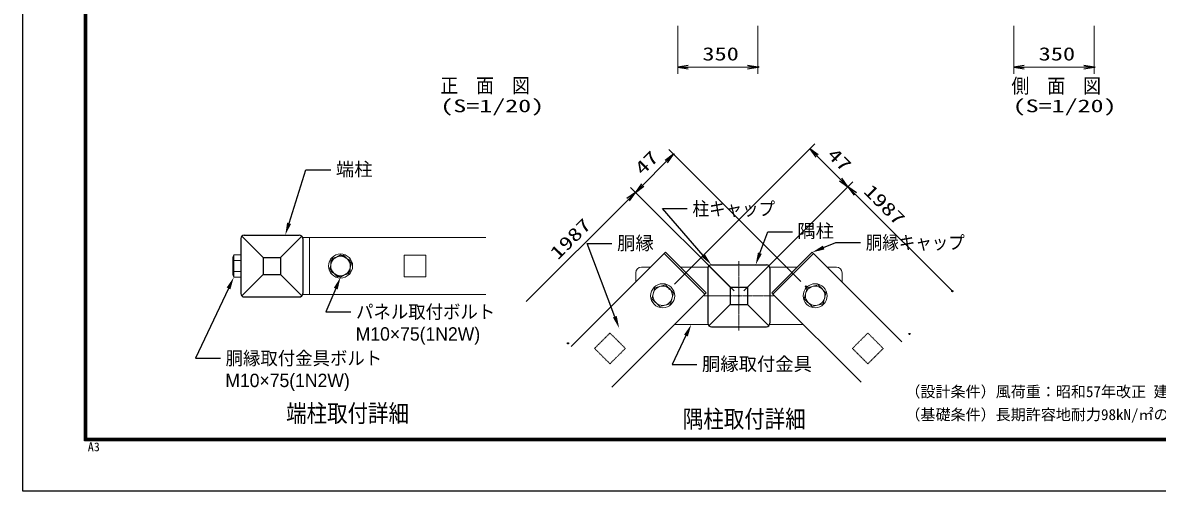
# Model space of a CAD drawing. Units: millimetres, scale not verified. Extents: x -4200 to 4200, y -2970 to 2970.
# Drawn here: x -4200 to 748, y -2970 to -925 of the extents above; entities that cross this region are included whole.
import ezdxf
from ezdxf.enums import TextEntityAlignment as Align

# ---------------------------------------------------------------- set-up
doc = ezdxf.new("R2010")
doc.units = ezdxf.units.MM
doc.header["$LTSCALE"] = 10
doc.header["$PDMODE"] = 32
doc.header["$PDSIZE"] = 5
doc.linetypes.add('USER1', pattern=[0.375, 0.25, -0.125])
doc.linetypes.add('USER2', pattern=[1.125, 0.75, -0.125, 0.125, -0.125])
for name, color, linetype, lineweight in [('0-0_D-STR-TXT', 7, 'Continuous', 25), ('0-3_D-STR2', 7, 'Continuous', 13), ('0-4_D-STR3', 3, 'Continuous', 13), ('0-5_D-STR1', 1, 'Continuous', 25), ('0-6_D-BMK', 2, 'USER2', 13), ('0-7_D-STR-DIM', 7, 'Continuous', 13), ('0-8_0', 7, 'Continuous', 25), ('0-D_D-TTL', 7, 'Continuous', 25), ('0-E_D-TTL-TXT', 7, 'Continuous', 25)]:
    doc.layers.add(name, color=color, linetype=linetype, lineweight=lineweight)
doc.layers.add('0-9_Defpoints', color=8, linetype='Continuous')
doc.styles.add('ＭＳ ゴシック', font='')
doc.styles.add('ＭＳ Ｐゴシック', font='')
doc.styles.get('ＭＳ ゴシック').set_extended_font_data('MS Gothic')
doc.styles.get('ＭＳ Ｐゴシック').set_extended_font_data('MS PGothic')

# ---------------------------------------------------------------- blocks, each defined once
blk = doc.blocks.new('DARROWS')
at = {"layer": '0-8_0'}
blk.add_line((0, 0), (-9.991, 0), dxfattribs=at)
blk.add_lwpolyline([(-10, -1.667), (0, 0), (-10, 1.667)], dxfattribs=at)
blk = doc.blocks.new('MLeader1')
at = {"layer": '0-0_D-STR-TXT'}
blk.add_lwpolyline([(-3038.12, -1800.1), (-2964.22, -1566.92), (-2856.22, -1566.92)], dxfattribs=at)
blk.add_solid([(-3029.54, -1802.82), (-3046.7, -1797.38), (-3054.44, -1851.58)], dxfattribs=at)
at = {"layer": '0-0_D-STR-TXT', "style": 'ＭＳ Ｐゴシック'}
blk.add_text('端柱', height=58.58, dxfattribs=at).set_placement((-2833.81, -1611.16), align=Align.BOTTOM_LEFT)
blk = doc.blocks.new('MLeader2')
at = {"layer": '0-0_D-STR-TXT'}
blk.add_lwpolyline([(-2834.49, -2085.35), (-2876.97, -2186.3), (-2768.97, -2186.3)], dxfattribs=at)
blk.add_solid([(-2842.78, -2081.86), (-2826.19, -2088.84), (-2813.54, -2035.58)], dxfattribs=at)
at = {"layer": '0-0_D-STR-TXT', "style": 'ＭＳ Ｐゴシック', "width": 0.95}
blk.add_text('パネル取付ボルト', height=58.56, dxfattribs=at).set_placement((-2745.97, -2233.11), align=Align.BOTTOM_LEFT)
at = {"layer": '0-0_D-STR-TXT', "style": 'ＭＳ Ｐゴシック'}
blk.add_text('M10×75(1N2W)', height=58.56, dxfattribs=at).set_placement((-2747.48, -2329.86), align=Align.BOTTOM_LEFT)
blk = doc.blocks.new('MLeader3')
at = {"layer": '0-0_D-STR-TXT'}
blk.add_lwpolyline([(-3302.08, -2084.43), (-3445.55, -2389.02), (-3337.55, -2389.02)], dxfattribs=at)
blk.add_solid([(-3310.22, -2080.6), (-3293.94, -2088.27), (-3279.07, -2035.58)], dxfattribs=at)
at = {"layer": '0-0_D-STR-TXT', "style": 'ＭＳ Ｐゴシック', "width": 0.95}
blk.add_text('胴縁取付金具ボルト', height=58.56, dxfattribs=at).set_placement((-3314.87, -2435.82), align=Align.BOTTOM_LEFT)
at = {"layer": '0-0_D-STR-TXT', "style": 'ＭＳ Ｐゴシック'}
blk.add_text('M10×75(1N2W)', height=58.56, dxfattribs=at).set_placement((-3316.05, -2532.57), align=Align.BOTTOM_LEFT)
blk = doc.blocks.new('MLeader4')
at = {"layer": '0-0_D-STR-TXT'}
blk.add_lwpolyline([(-984.76, -1930.65), (-950.51, -1836.74), (-842.51, -1836.74)], dxfattribs=at)
blk.add_solid([(-976.31, -1933.74), (-993.22, -1927.57), (-1003.27, -1981.38)], dxfattribs=at)
at = {"layer": '0-0_D-STR-TXT', "style": 'ＭＳ Ｐゴシック'}
blk.add_text('隅柱', height=58.58, dxfattribs=at).set_placement((-821.66, -1880.33), align=Align.BOTTOM_LEFT)
blk = doc.blocks.new('MLeader5')
at = {"layer": '0-0_D-STR-TXT'}
blk.add_lwpolyline([(-1617.33, -2207.81), (-1737.99, -1888.87), (-1629.99, -1888.87)], dxfattribs=at)
blk.add_solid([(-1608.92, -2204.63), (-1625.75, -2210.99), (-1598.23, -2258.32)], dxfattribs=at)
at = {"layer": '0-0_D-STR-TXT', "style": 'ＭＳ Ｐゴシック'}
blk.add_text('胴縁', height=58.58, dxfattribs=at).set_placement((-1607.31, -1933.38), align=Align.BOTTOM_LEFT)
blk = doc.blocks.new('MLeader6')
at = {"layer": '0-0_D-STR-TXT'}
blk.add_lwpolyline([(-706.79, -1905.92), (-653.47, -1883.48), (-545.47, -1883.48)], dxfattribs=at)
blk.add_solid([(-703.3, -1914.22), (-710.28, -1897.63), (-756.56, -1926.88)], dxfattribs=at)
at = {"layer": '0-0_D-STR-TXT', "style": 'ＭＳ Ｐゴシック', "width": 0.9}
blk.add_text('胴縁キャップ', height=58.56, dxfattribs=at).set_placement((-522.79, -1931.06), align=Align.BOTTOM_LEFT)
blk = doc.blocks.new('MLeader7')
at = {"layer": '0-0_D-STR-TXT'}
blk.add_lwpolyline([(-1307.17, -2290.05), (-1368.01, -2416.52), (-1260.01, -2416.52)], dxfattribs=at)
blk.add_solid([(-1315.28, -2286.14), (-1299.06, -2293.95), (-1283.76, -2241.38)], dxfattribs=at)
at = {"layer": '0-0_D-STR-TXT', "style": 'ＭＳ Ｐゴシック'}
blk.add_text('胴縁取付金具', height=58.58, dxfattribs=at).set_placement((-1237.33, -2460.87), align=Align.BOTTOM_LEFT)
blk = doc.blocks.new('MLeader8')
at = {"layer": '0-0_D-STR-TXT'}
blk.add_lwpolyline([(-1231.79, -1940.66), (-1409.68, -1736.32), (-1301.68, -1736.32)], dxfattribs=at)
blk.add_solid([(-1225, -1934.75), (-1238.58, -1946.57), (-1196.33, -1981.38)], dxfattribs=at)
at = {"layer": '0-0_D-STR-TXT', "style": 'ＭＳ Ｐゴシック', "width": 0.9}
blk.add_text('柱キャップ', height=58.58, dxfattribs=at).set_placement((-1278.35, -1783.91), align=Align.BOTTOM_LEFT)

msp = doc.modelspace()

# ---------------------------------------------------------------- linework, layer by layer
at = {"layer": '0-3_D-STR2'}
for p, q in [((-2180.19, -1861.58), (-2953.54, -1861.58)), ((-2948.54, -2111.58), (-2948.54, -1861.58)), ((-2948.54, -1861.58), (-2948.54, -2111.58)), ((-1401.76, -1932.54), (-1807.69, -2338.46)), ((-1401.76, -1932.54), (-1224.98, -2109.31)), ((-927.68, -2109.31), (-750.9, -1932.54)), ((-750.9, -1932.54), (-366.31, -2317.12)), ((-2180.19, -2111.58), (-2953.54, -2111.58)), ((-1224.98, -2109.31), (-1630.91, -2515.24)), ((-927.68, -2109.31), (-543.09, -2493.9))]:
    msp.add_line(p, q, dxfattribs=at)
at = {"layer": '0-3_D-STR2', "linetype": 'USER1'}
for p, q in [((-2441.04, -1939.08), (-2536.04, -1939.08)), ((-2536.04, -2034.08), (-2536.04, -1939.08)), ((-2441.04, -2034.08), (-2441.04, -1939.08)), ((-2441.04, -2034.08), (-2536.04, -2034.08)), ((-1638.64, -2279.02), (-1705.82, -2346.19)), ((-1571.47, -2346.19), (-1638.64, -2279.02)), ((-514.02, -2279.02), (-581.2, -2346.19)), ((-514.02, -2279.02), (-446.85, -2346.19)), ((-1638.64, -2413.37), (-1705.82, -2346.19)), ((-1571.47, -2346.19), (-1638.64, -2413.37)), ((-581.2, -2346.19), (-514.02, -2413.37)), ((-446.85, -2346.19), (-514.02, -2413.37))]:
    msp.add_line(p, q, dxfattribs=at)
at = {"layer": '0-4_D-STR3'}
for p, q in [((-2948.54, -1861.58), (-2979.4, -1861.58)), ((-1396.1, -1926.88), (-1401.76, -1932.54)), ((-1396.1, -1926.88), (-1219.33, -2103.66)), ((-933.34, -2103.66), (-756.56, -1926.88)), ((-756.56, -1926.88), (-750.9, -1932.54)), ((-3283.54, -1949.85), (-3283.54, -2023.31)), ((-3283.54, -1949.85), (-3283.54, -1962.12)), ((-3279.07, -1937.58), (-3248.54, -1937.58)), ((-3279.07, -1937.58), (-3279.07, -2035.58)), ((-3279.07, -1962.12), (-3248.54, -1962.12)), ((-3248.54, -1937.58), (-3248.54, -2035.58)), ((-2848.19, -1951.93), (-2860.89, -1999.33)), ((-2813.54, -1937.58), (-2856.04, -1962.12)), ((-2856.04, -1962.12), (-2856.04, -2011.04)), ((-2848.19, -1951.93), (-2800.79, -1939.23)), ((-2813.54, -1937.58), (-2771.04, -1962.12)), ((-2800.79, -1939.23), (-2766.19, -1973.82)), ((-2778.9, -2021.23), (-2766.19, -1973.82)), ((-2771.04, -1962.12), (-2771.04, -2011.04)), ((-1224.98, -2109.31), (-1401.76, -1932.54)), ((-750.9, -1932.54), (-927.68, -2109.31)), ((-3279.07, -2011.04), (-3248.54, -2011.04)), ((-2860.89, -1999.33), (-2826.3, -2033.93)), ((-2813.54, -2035.58), (-2856.04, -2011.04)), ((-2778.9, -2021.23), (-2826.3, -2033.93)), ((-2813.54, -2035.58), (-2771.04, -2011.04)), ((-1526.33, -2057.11), (-1526.33, -2016.38)), ((-1501.33, -1991.38), (-1460.61, -1991.38)), ((-1331.6, -1991.38), (-1210.47, -1991.38)), ((-821.06, -1991.38), (-942.19, -1991.38)), ((-651.33, -1991.38), (-692.06, -1991.38)), ((-626.33, -2057.11), (-626.33, -2016.38)), ((-3279.07, -2035.58), (-3248.54, -2035.58)), ((-1443.48, -2081.74), (-1396.08, -2069.03)), ((-1396.08, -2069.03), (-1361.48, -2103.63)), ((-778.48, -2081.74), (-731.08, -2069.03)), ((-731.08, -2069.03), (-696.48, -2103.63)), ((-2948.54, -2111.58), (-2979.4, -2111.58)), ((-1443.48, -2081.74), (-1456.18, -2129.14)), ((-1374.18, -2151.03), (-1361.48, -2103.63)), ((-1219.33, -2103.66), (-1224.98, -2109.31)), ((-933.34, -2103.66), (-927.68, -2109.31)), ((-778.48, -2081.74), (-791.18, -2129.14)), ((-709.18, -2151.03), (-696.48, -2103.63)), ((-1456.18, -2129.14), (-1421.59, -2163.73)), ((-1374.18, -2151.03), (-1421.59, -2163.73)), ((-791.18, -2129.14), (-756.59, -2163.73)), ((-709.18, -2151.03), (-756.59, -2163.73)), ((-1357.06, -2241.38), (-1210.47, -2241.38)), ((-795.61, -2241.38), (-942.19, -2241.38))]:
    msp.add_line(p, q, dxfattribs=at)
for centre, radius in [((-2813.54, -1986.58), 52.5), ((-2813.54, -1986.58), 42.5), ((-2813.54, -1986.58), 42.5), ((-1408.83, -2116.38), 52.5), ((-1408.83, -2116.38), 42.5), ((-743.83, -2116.38), 52.5), ((-743.83, -2116.38), 42.5)]:
    msp.add_circle(centre, radius, dxfattribs=at)
for centre, radius, start, end in [((-3264.49, -1949.85), 19.06, 139.92558, 220.07442), ((-3214.44, -1986.58), 69.11, 159.26918, 200.73082), ((-3264.49, -2023.31), 19.06, 139.92558, 220.07442), ((-1501.33, -2016.38), 25, 90, 180), ((-651.33, -2016.38), 25, 360, 90)]:
    msp.add_arc(centre, radius, start, end, dxfattribs=at)
at = {"layer": '0-5_D-STR1'}
for p, q in [((-3248.54, -1866.58), (-3248.54, -2106.58)), ((-3244.15, -1855.97), (-3151.04, -1949.08)), ((-3233.54, -1851.58), (-2993.54, -1851.58)), ((-3076.04, -1949.08), (-2982.94, -1855.97)), ((-2978.54, -1866.58), (-2978.54, -2106.58)), ((-3151.04, -1949.08), (-3151.04, -2024.08)), ((-3151.04, -1949.08), (-3076.04, -1949.08)), ((-3076.04, -1949.08), (-3076.04, -2024.08)), ((-3244.15, -2117.18), (-3151.04, -2024.08)), ((-3151.04, -2024.08), (-3076.04, -2024.08)), ((-2982.94, -2117.18), (-3076.04, -2024.08)), ((-1211.33, -1996.38), (-1211.33, -2236.38)), ((-1206.94, -1985.78), (-1113.83, -2078.88)), ((-1196.33, -1981.38), (-956.33, -1981.38)), ((-1038.83, -2078.88), (-945.73, -1985.78)), ((-941.33, -1996.38), (-941.33, -2236.38)), ((-3233.54, -2121.58), (-2993.54, -2121.58)), ((-1113.83, -2078.88), (-1113.83, -2153.88)), ((-1113.83, -2078.88), (-1038.83, -2078.88)), ((-1038.83, -2078.88), (-1038.83, -2153.88)), ((-1206.94, -2246.99), (-1113.83, -2153.88)), ((-1113.83, -2153.88), (-1038.83, -2153.88)), ((-945.73, -2246.99), (-1038.83, -2153.88)), ((-1196.33, -2251.38), (-956.33, -2251.38))]:
    msp.add_line(p, q, dxfattribs=at)
for centre, start, end in [((-3233.54, -1866.58), 90, 180), ((-2993.54, -1866.58), 0, 90), ((-1196.33, -1996.38), 90, 180), ((-956.33, -1996.38), 360, 90), ((-3233.54, -2106.58), 180, 270), ((-2993.54, -2106.58), 270, 0), ((-1196.33, -2236.38), 180, 270), ((-956.33, -2236.38), 270, 360)]:
    msp.add_arc(centre, 15, start, end, dxfattribs=at)
at = {"layer": '0-6_D-BMK'}
for p, q in [((-1076.33, -1965.26), (-1076.33, -2267.51)), ((-1227.46, -2116.38), (-925.2, -2116.38))]:
    msp.add_line(p, q, dxfattribs=at)
at = {"layer": '0-7_D-STR-DIM'}
for p, q in [((-1343.11, -938.47), (-1343.11, -1148.37)), ((-993.11, -938.47), (-993.11, -1148.37)), ((123.35, -938.47), (123.35, -1148.37)), ((473.35, -938.47), (473.35, -1148.37)), ((-1298.11, -1118.37), (-1038.11, -1118.37)), ((168.35, -1118.37), (428.35, -1118.37)), ((-805.7, -2054.51), (-1382.34, -1477.88)), ((-1357.51, -2065.17), (-745.84, -1453.49)), ((-1495.55, -1633.52), (-1392.94, -1530.91)), ((-735.23, -1506.53), (-632.67, -1609.08)), ((-1055.12, -2095.17), (-579.64, -1619.69)), ((-1055.12, -2095.17), (-579.64, -1619.69)), ((-1097.55, -2095.17), (-1548.59, -1644.13)), ((-1097.55, -2095.17), (-1548.59, -1644.13)), ((-569.03, -1672.72), (-145.47, -2096.28)), ((-2004.09, -2142.06), (-1559.19, -1697.16))]:
    msp.add_line(p, q, dxfattribs=at)
at = {"layer": '0-9_Defpoints'}
for p in [(-993.11, -1118.37), (473.35, -1118.37), (-1361.12, -1499.09), (-1527.37, -1665.34), (-600.85, -1640.9), (-784.49, -2075.72), (-1378.73, -2086.38), (-1076.33, -2116.38), (-145.47, -2096.28), (-1821.91, -2324.24), (-332.45, -2283.25)]:
    msp.add_point(p, dxfattribs=at)
at = {"layer": '0-D_D-TTL', "color": 2}
msp.add_lwpolyline([(-4199.68, 2970.23), (4200.32, 2970.23), (4200.32, -2969.77), (-4199.68, -2969.77)], close=True, dxfattribs=at)
at = {"layer": '0-D_D-TTL'}
for points in [[(-3929.68, 2750.23), (3930.32, 2750.23), (3930.32, -2749.77), (-3929.68, -2749.77)], [(-3927.18, 2747.73), (3927.82, 2747.73), (3927.82, -2747.27), (-3927.18, -2747.27)], [(-3924.68, 2745.23), (3925.32, 2745.23), (3925.32, -2744.77), (-3924.68, -2744.77)], [(-3922.18, 2742.73), (3922.82, 2742.73), (3922.82, -2742.27), (-3922.18, -2742.27)], [(-3919.68, 2740.23), (3920.32, 2740.23), (3920.32, -2739.77), (-3919.68, -2739.77)]]:
    msp.add_lwpolyline(points, close=True, dxfattribs=at)

# ---------------------------------------------------------------- block references
at = {"layer": '0-0_D-STR-TXT'}
for name in ['MLeader1', 'MLeader8', 'MLeader4', 'MLeader5', 'MLeader6', 'MLeader3', 'MLeader2', 'MLeader7']:
    msp.add_blockref(name, (0, 0), dxfattribs=at)
at = {"layer": '0-7_D-STR-DIM', "xscale": 4.5, "yscale": 4.5}
for p, rotation in [((-1343.11, -1118.37), 180), ((123.35, -1118.37), 180), ((-767.05, -1474.71), 135), ((-1361.12, -1499.09), 45), ((-1527.37, -1665.34), 225), ((-600.85, -1640.9), 315), ((-1527.37, -1665.34), 45), ((-600.85, -1640.9), 135)]:
    msp.add_blockref('DARROWS', p, dxfattribs=dict(at, rotation=rotation))
for p in [(-993.11, -1118.37), (473.35, -1118.37)]:
    msp.add_blockref('DARROWS', p, dxfattribs=at)

# ---------------------------------------------------------------- texts
at = {"layer": '0-0_D-STR-TXT', "style": 'ＭＳ ゴシック'}
for s, height, width, p in [('正\u3000面\u3000図', 63.67, 0.9, (-2378.69, -1250.25)), ('側\u3000面\u3000図', 63.67, 0.9, (112.19, -1251.45)), ('(S=1/20)', 55.51, 1.5, (-2378.69, -1332.06)), ('(S=1/20)', 55.51, 1.5, (117.41, -1332.06)), ('端柱取付詳細', 76.98, 0.85, (-3050.75, -2690.95)), ('隅柱取付詳細', 76.98, 0.85, (-1320.59, -2715.54))]:
    msp.add_text(s, height=height, dxfattribs=dict(at, width=width)).set_placement(p, align=Align.BOTTOM_LEFT)
at = {"layer": '0-7_D-STR-DIM', "style": 'ＭＳ ゴシック', "width": 1.35}
for p in [(-1235.61, -1106.97), (230.85, -1106.97)]:
    msp.add_text('350', height=57.7, dxfattribs=at).set_placement(p, align=Align.BOTTOM_LEFT)
for s, rotation, p in [('47', 45, (-1484.13, -1605.98)), ('47', 315, (-707.71, -1517.93)), ('1987', 315, (-548.74, -1676.9)), ('1987', 45, (-1853.34, -1975.19))]:
    msp.add_text(s, height=57.7, rotation=rotation, dxfattribs=at).set_placement(p, align=Align.BOTTOM_LEFT)
at = {"layer": '0-D_D-TTL', "style": 'ＭＳ ゴシック'}
msp.add_text('A3', height=38.48, dxfattribs=at).set_placement((-3915.77, -2806.58), align=Align.BOTTOM_LEFT)
at = {"layer": '0-E_D-TTL-TXT', "style": 'ＭＳ ゴシック'}
for s, p in [('（設計条件）風荷重：昭和57年改正 建築基準法・同施行令に基づく風圧力に準拠。', (-350.28, -2573.38)), ('（基礎条件）長期許容地耐力98kN/㎡の場合。', (-350.28, -2673.38))]:
    msp.add_text(s, height=48.11, dxfattribs=at).set_placement(p, align=Align.BOTTOM_LEFT)

doc.saveas('drawing.dxf')
